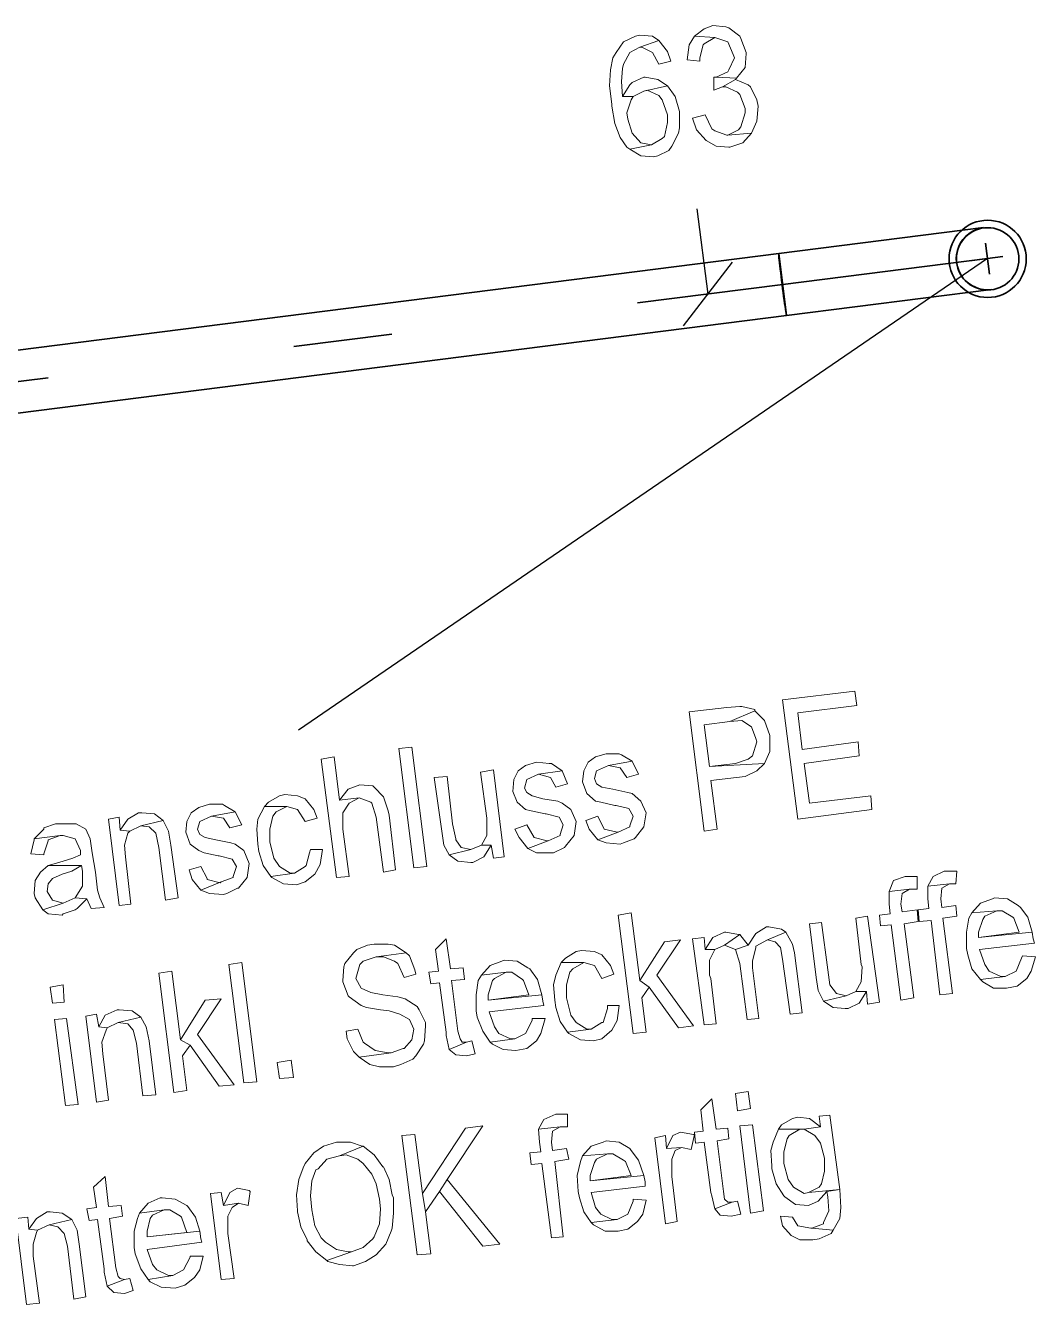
# Model space of a CAD drawing. Header units: metres. Extents: x 2713732.4 to 2713757.2, y 1226081.6 to 1226111.3.
# Drawn here: x 2713742.649 to 2713743.668, y 1226086.503 to 1226087.795 of the extents above; entities that cross this region are included whole.
import ezdxf

# ---------------------------------------------------------------- set-up
doc = ezdxf.new("R2010")
doc.units = ezdxf.units.M
doc.linetypes.add('DASHDOT', pattern=[1, 0.5, -0.25, 0, -0.25])
doc.linetypes.add('HIDDENX2', pattern=[0.75, 0.5, -0.25])
doc.layers.add('einlagen_boden_erstes_og', color=7, linetype='Continuous', true_color=0x000000)

msp = doc.modelspace()

# ---------------------------------------------------------------- linework, layer by layer
at = {"layer": 'einlagen_boden_erstes_og', "color": 7, "linetype": 'Continuous', "lineweight": 25, "extrusion": (0.000477202, 0.001815, 0.999998)}
for p, q in [((2713743.3378, 1226087.5235, -0.1534), (2713743.3269, 1226087.6095, -0.1535)), ((2713743.6201, 1226087.5593, -0.1536), (2713742.9241, 1226087.083, -0.1524)), ((2713743.3129, 1226087.4914, -0.1533), (2713743.3627, 1226087.5556, -0.1534))]:
    msp.add_line(p, q, dxfattribs=at)
at = {"layer": 'einlagen_boden_erstes_og', "color": 5, "linetype": 'Continuous', "lineweight": 35, "true_color": 0x0000ff, "extrusion": (0.000477202, 0.001815, 0.999998)}
for p, q in [((2713743.6161, 1226087.5906, -0.1536), (2713743.4093, 1226087.5643, -0.1535)), ((2713743.6082, 1226087.5885, -0.1536), (2713743.6121, 1226087.5898, -0.1536)), ((2713743.6121, 1226087.5898, -0.1536), (2713743.6161, 1226087.5906, -0.1536)), ((2713743.5929, 1226087.5752, -0.1536), (2713743.5952, 1226087.5786, -0.1536)), ((2713743.5952, 1226087.5786, -0.1536), (2713743.5979, 1226087.5817, -0.1536)), ((2713743.5979, 1226087.5817, -0.1536), (2713743.6011, 1226087.5844, -0.1536)), ((2713743.6011, 1226087.5844, -0.1536), (2713743.6045, 1226087.5867, -0.1536)), ((2713743.6045, 1226087.5867, -0.1536), (2713743.6082, 1226087.5885, -0.1536)), ((2713743.4093, 1226087.5643, -0.1535), (2713742.1714, 1226087.4072, -0.1526)), ((2713743.4093, 1226087.5643, -0.1535), (2713743.4172, 1226087.5018, -0.1534)), ((2713743.4093, 1226087.5643, -0.1535), (2713743.4172, 1226087.5018, -0.1534)), ((2713743.4094, 1226087.5619, -0.1535), (2713743.4093, 1226087.5632, -0.1535)), ((2713743.5886, 1226087.5595, -0.1536), (2713743.5889, 1226087.5636, -0.1536)), ((2713743.5889, 1226087.5636, -0.1536), (2713743.5897, 1226087.5676, -0.1536)), ((2713743.5897, 1226087.5676, -0.1536), (2713743.5911, 1226087.5715, -0.1536)), ((2713743.5911, 1226087.5715, -0.1536), (2713743.5929, 1226087.5752, -0.1536)), ((2713743.4095, 1226087.5601, -0.1535), (2713743.4094, 1226087.5619, -0.1535)), ((2713743.4097, 1226087.5578, -0.1535), (2713743.4095, 1226087.5601, -0.1535)), ((2713743.41, 1226087.5551, -0.1535), (2713743.4097, 1226087.5578, -0.1535)), ((2713743.4104, 1226087.552, -0.1535), (2713743.41, 1226087.5551, -0.1535)), ((2713743.4107, 1226087.5486, -0.1535), (2713743.4104, 1226087.552, -0.1535)), ((2713743.5889, 1226087.5554, -0.1536), (2713743.5886, 1226087.5595, -0.1536)), ((2713743.5897, 1226087.5513, -0.1535), (2713743.5889, 1226087.5554, -0.1536)), ((2713743.591, 1226087.5474, -0.1535), (2713743.5897, 1226087.5513, -0.1535)), ((2713743.4112, 1226087.545, -0.1534), (2713743.4107, 1226087.5486, -0.1535)), ((2713743.4116, 1226087.5411, -0.1534), (2713743.4112, 1226087.545, -0.1534)), ((2713743.4121, 1226087.5371, -0.1534), (2713743.4116, 1226087.5411, -0.1534)), ((2713743.4126, 1226087.533, -0.1534), (2713743.4121, 1226087.5371, -0.1534)), ((2713743.5928, 1226087.5437, -0.1535), (2713743.591, 1226087.5474, -0.1535)), ((2713743.595, 1226087.5403, -0.1535), (2713743.5928, 1226087.5437, -0.1535)), ((2713743.5977, 1226087.5372, -0.1535), (2713743.595, 1226087.5403, -0.1535)), ((2713743.6008, 1226087.5344, -0.1535), (2713743.5977, 1226087.5372, -0.1535)), ((2713743.4132, 1226087.5289, -0.1534), (2713743.4126, 1226087.533, -0.1534)), ((2713743.4137, 1226087.5249, -0.1534), (2713743.4132, 1226087.5289, -0.1534)), ((2713743.4142, 1226087.5211, -0.1534), (2713743.4137, 1226087.5249, -0.1534)), ((2713743.4172, 1226087.5018, -0.1534), (2713743.6241, 1226087.5281, -0.1535)), ((2713743.6042, 1226087.5321, -0.1535), (2713743.6008, 1226087.5344, -0.1535)), ((2713743.6079, 1226087.5303, -0.1535), (2713743.6042, 1226087.5321, -0.1535)), ((2713743.6118, 1226087.5289, -0.1535), (2713743.6079, 1226087.5303, -0.1535)), ((2713743.6159, 1226087.5281, -0.1535), (2713743.6118, 1226087.5289, -0.1535)), ((2713743.62, 1226087.5278, -0.1535), (2713743.6159, 1226087.5281, -0.1535)), ((2713743.6241, 1226087.5281, -0.1535), (2713743.62, 1226087.5278, -0.1535)), ((2713743.4147, 1226087.5174, -0.1534), (2713743.4142, 1226087.5211, -0.1534)), ((2713743.4152, 1226087.514, -0.1534), (2713743.4147, 1226087.5174, -0.1534)), ((2713743.4156, 1226087.5109, -0.1534), (2713743.4152, 1226087.514, -0.1534)), ((2713742.1793, 1226087.3447, -0.1525), (2713743.4172, 1226087.5018, -0.1534)), ((2713743.416, 1226087.5082, -0.1534), (2713743.4156, 1226087.5109, -0.1534)), ((2713743.4164, 1226087.506, -0.1534), (2713743.416, 1226087.5082, -0.1534)), ((2713743.4167, 1226087.5042, -0.1534), (2713743.4164, 1226087.506, -0.1534)), ((2713743.4169, 1226087.5029, -0.1534), (2713743.4167, 1226087.5042, -0.1534))]:
    msp.add_line(p, q, dxfattribs=at)
at = {"layer": 'einlagen_boden_erstes_og', "color": 5, "linetype": 'DASHDOT', "lineweight": 35, "true_color": 0x0000ff, "extrusion": (0.000477202, 0.001815, 0.999998)}
for p, q in [((2713743.6181, 1226087.575, -0.1536), (2713743.6221, 1226087.5437, -0.1535)), ((2713743.6201, 1226087.5593, -0.1536), (2713743.4133, 1226087.5331, -0.1534)), ((2713743.6357, 1226087.5613, -0.1536), (2713743.6045, 1226087.5573, -0.1536)), ((2713742.1753, 1226087.376, -0.1526), (2713743.4133, 1226087.5331, -0.1534))]:
    msp.add_line(p, q, dxfattribs=at)
at = {"layer": 'einlagen_boden_erstes_og', "color": 7, "lineweight": 0}
for points in [[(2713743.2688, 1226087.7849), (2713743.2644, 1226087.7838), (2713743.2525, 1226087.7783), (2713743.2449, 1226087.7675), (2713743.2416, 1226087.762), (2713743.2394, 1226087.7501), (2713743.2384, 1226087.7338), (2713743.2405, 1226087.7153), (2713743.2405, 1226087.7132), (2713743.2438, 1226087.6958), (2713743.2492, 1226087.6817), (2713743.2557, 1226087.6719), (2713743.259, 1226087.6697), (2713743.2807, 1226087.6741), (2713743.2699, 1226087.6762), (2713743.2612, 1226087.686), (2713743.2568, 1226087.7001), (2713743.2557, 1226087.7066), (2713743.2601, 1226087.7197), (2713743.2622, 1226087.7229), (2713743.2514, 1226087.7229), (2713743.2503, 1226087.7381), (2713743.2514, 1226087.7512), (2713743.2525, 1226087.7555), (2713743.259, 1226087.7675), (2713743.2688, 1226087.7729), (2713743.2883, 1226087.7794), (2713743.2818, 1226087.7838)], [(2713743.3242, 1226087.7838), (2713743.3187, 1226087.7751), (2713743.3166, 1226087.7599), (2713743.3296, 1226087.7588), (2713743.3296, 1226087.762), (2713743.3329, 1226087.7751), (2713743.3339, 1226087.7762), (2713743.3448, 1226087.7827)], [(2713743.3426, 1226087.7946), (2713743.3339, 1226087.7914), (2713743.3242, 1226087.7838), (2713743.3448, 1226087.7827), (2713743.3448, 1226087.7827), (2713743.3578, 1226087.7783), (2713743.3633, 1226087.7653), (2713743.3644, 1226087.762), (2713743.3589, 1226087.7501), (2713743.3578, 1226087.7479), (2713743.3459, 1226087.7425), (2713743.3665, 1226087.7414), (2713743.3752, 1226087.7523), (2713743.3763, 1226087.7664), (2713743.3763, 1226087.7675), (2713743.3709, 1226087.7816), (2713743.3698, 1226087.7838), (2713743.3589, 1226087.7925), (2713743.3557, 1226087.7935)], [(2713743.2883, 1226087.7794), (2713743.2688, 1226087.7729), (2713743.2709, 1226087.7729), (2713743.2818, 1226087.7675), (2713743.2883, 1226087.7555), (2713743.3003, 1226087.7588), (2713743.297, 1226087.7686)], [(2713743.2742, 1226087.7425), (2713743.2731, 1226087.7425), (2713743.2612, 1226087.7371), (2713743.259, 1226087.7349), (2713743.2514, 1226087.7229), (2713743.2622, 1226087.7229), (2713743.2731, 1226087.7284), (2713743.297, 1226087.7338), (2713743.2872, 1226087.7403)], [(2713743.297, 1226087.7338), (2713743.2731, 1226087.7284), (2713743.2764, 1226087.7295), (2713743.2883, 1226087.724), (2713743.2916, 1226087.7197), (2713743.297, 1226087.7045), (2713743.297, 1226087.6969), (2713743.2937, 1226087.6827), (2713743.2916, 1226087.6806), (2713743.2807, 1226087.6741), (2713743.259, 1226087.6697), (2713743.2699, 1226087.6632), (2713743.2829, 1226087.6621), (2713743.2872, 1226087.6632), (2713743.2981, 1226087.6686), (2713743.3014, 1226087.673), (2713743.3079, 1226087.686), (2713743.309, 1226087.6914), (2713743.309, 1226087.7066), (2713743.309, 1226087.7077), (2713743.3046, 1226087.7229)], [(2713743.3437, 1226087.7425), (2713743.3437, 1226087.7295), (2713743.3524, 1226087.7327), (2713743.3654, 1226087.7403), (2713743.3665, 1226087.7414), (2713743.3459, 1226087.7425)], [(2713743.3654, 1226087.7403), (2713743.3524, 1226087.7327), (2713743.3557, 1226087.7327), (2713743.3676, 1226087.7273), (2713743.3698, 1226087.7251), (2713743.3752, 1226087.711), (2713743.3752, 1226087.7066), (2713743.3709, 1226087.6925), (2713743.3687, 1226087.6893), (2713743.3578, 1226087.6838), (2713743.3817, 1226087.686), (2713743.3872, 1226087.698), (2713743.3883, 1226087.7132), (2713743.3872, 1226087.7197), (2713743.3806, 1226087.7327), (2713743.3785, 1226087.7349)], [(2713743.335, 1226087.7045), (2713743.322, 1226087.7012), (2713743.3263, 1226087.6893), (2713743.3361, 1226087.6784), (2713743.3459, 1226087.673), (2713743.3589, 1226087.6719), (2713743.36, 1226087.6719), (2713743.373, 1226087.6762), (2713743.3817, 1226087.686), (2713743.3578, 1226087.6838), (2713743.3567, 1226087.6838), (2713743.3448, 1226087.6882), (2713743.3415, 1226087.6904)], [(2713743.486, 1226087.1223), (2713743.4132, 1226087.1136), (2713743.4284, 1226086.993), (2713743.5034, 1226087.0028), (2713743.5023, 1226087.0169), (2713743.4404, 1226087.0093), (2713743.435, 1226087.0495), (2713743.4904, 1226087.0571), (2713743.4893, 1226087.0712), (2713743.4328, 1226087.0636), (2713743.4284, 1226087.1005), (2713743.4882, 1226087.1081)], [(2713743.3567, 1226087.106), (2713743.3187, 1226087.1016), (2713743.3339, 1226086.981), (2713743.347, 1226086.9832), (2713743.3405, 1226087.0321), (2713743.3665, 1226087.0354), (2713743.3752, 1226087.0364), (2713743.3872, 1226087.0419), (2713743.3948, 1226087.0495), (2713743.3394, 1226087.0462), (2713743.3339, 1226087.0886), (2713743.36, 1226087.0918), (2713743.385, 1226087.1027), (2713743.385, 1226087.1038), (2713743.372, 1226087.107), (2713743.3698, 1226087.107)], [(2713743.385, 1226087.1027), (2713743.36, 1226087.0918), (2713743.372, 1226087.0929), (2713743.3817, 1226087.0864), (2713743.3861, 1226087.0745), (2713743.3872, 1226087.0712), (2713743.3828, 1226087.0571), (2713743.3785, 1226087.0538), (2713743.3654, 1226087.0495), (2713743.3394, 1226087.0462), (2713743.3948, 1226087.0495), (2713743.4002, 1226087.0614), (2713743.4002, 1226087.0766), (2713743.4002, 1226087.0777), (2713743.3948, 1226087.0929), (2713743.3948, 1226087.0929)], [(2713743.0407, 1226086.9441), (2713743.0254, 1226087.0647), (2713743.0385, 1226087.0658), (2713743.0537, 1226086.9452), (2713743.0407, 1226086.9441)], [(2713743.2351, 1226087.0592), (2713743.2242, 1226087.056), (2713743.2166, 1226087.0506), (2713743.2123, 1226087.0419), (2713743.2112, 1226087.031), (2713743.2155, 1226087.0191), (2713743.2242, 1226087.0115), (2713743.2297, 1226087.0104), (2713743.2438, 1226087.0071), (2713743.2449, 1226087.0071), (2713743.2579, 1226087.0039), (2713743.2622, 1226086.9962), (2713743.259, 1226086.9865), (2713743.259, 1226086.9854), (2713743.247, 1226086.98), (2713743.2264, 1226086.9724), (2713743.2351, 1226086.9691), (2713743.2492, 1226086.968), (2713743.2525, 1226086.9691), (2713743.2633, 1226086.9734), (2713743.2644, 1226086.9745), (2713743.2731, 1226086.9854), (2713743.2753, 1226086.9995), (2713743.2699, 1226087.0115), (2713743.2612, 1226087.0191), (2713743.2568, 1226087.0201), (2713743.2416, 1226087.0234), (2713743.2307, 1226087.0256), (2713743.2253, 1226087.0288), (2713743.2231, 1226087.0343), (2713743.2253, 1226087.0419), (2713743.2253, 1226087.0419), (2713743.2373, 1226087.0473), (2713743.2612, 1226087.0516), (2713743.2503, 1226087.0582), (2713743.2481, 1226087.0592)], [(2713742.9603, 1226087.056), (2713742.9472, 1226087.0538), (2713742.9624, 1226086.9343), (2713742.9755, 1226086.9354), (2713742.969, 1226086.9832), (2713742.969, 1226086.9843), (2713742.969, 1226086.9995), (2713742.9755, 1226087.0093), (2713742.9853, 1226087.0147), (2713742.9657, 1226087.0125)], [(2713743.1645, 1226087.0506), (2713743.1536, 1226087.0473), (2713743.146, 1226087.0419), (2713743.1417, 1226087.0332), (2713743.1406, 1226087.0212), (2713743.1449, 1226087.0104), (2713743.1536, 1226087.0028), (2713743.1591, 1226087.0017), (2713743.1732, 1226086.9984), (2713743.1743, 1226086.9984), (2713743.1873, 1226086.9952), (2713743.1916, 1226086.9876), (2713743.1884, 1226086.9778), (2713743.1884, 1226086.9767), (2713743.1764, 1226086.9713), (2713743.1558, 1226086.9637), (2713743.1645, 1226086.9593), (2713743.1786, 1226086.9593), (2713743.1819, 1226086.9593), (2713743.1927, 1226086.9647), (2713743.1938, 1226086.9658), (2713743.2025, 1226086.9767), (2713743.2047, 1226086.9908), (2713743.1992, 1226087.0028), (2713743.1906, 1226087.0093), (2713743.1862, 1226087.0115), (2713743.171, 1226087.0136), (2713743.1601, 1226087.0169), (2713743.1547, 1226087.0201), (2713743.1525, 1226087.0245), (2713743.1547, 1226087.0332), (2713743.1547, 1226087.0332), (2713743.1667, 1226087.0386), (2713743.1906, 1226087.0419), (2713743.1797, 1226087.0495), (2713743.1775, 1226087.0495)], [(2713743.2612, 1226087.0516), (2713743.2373, 1226087.0473), (2713743.2492, 1226087.0451), (2713743.2557, 1226087.0354), (2713743.2677, 1226087.0386)], [(2713743.0743, 1226087.0364), (2713743.0613, 1226087.0354), (2713743.0689, 1226086.981), (2713743.0711, 1226086.9669), (2713743.0765, 1226086.9571), (2713743.0982, 1226086.9626), (2713743.0884, 1226086.9647), (2713743.083, 1226086.9724), (2713743.083, 1226086.9734), (2713743.0798, 1226086.9886)], [(2713743.121, 1226087.043), (2713743.108, 1226087.0408), (2713743.1145, 1226086.9941), (2713743.1145, 1226086.9919), (2713743.1145, 1226086.9767), (2713743.1091, 1226086.9669), (2713743.1189, 1226086.9669), (2713743.121, 1226086.9539), (2713743.1319, 1226086.955)], [(2713743.1906, 1226087.0419), (2713743.1667, 1226087.0386), (2713743.1786, 1226087.0354), (2713743.184, 1226087.0256), (2713743.196, 1226087.0288)], [(2713742.9863, 1226087.0277), (2713742.9744, 1226087.0234), (2713742.9657, 1226087.0125), (2713742.9853, 1226087.0147), (2713742.9972, 1226087.0104), (2713742.9983, 1226087.0093), (2713743.0026, 1226086.9952), (2713743.0102, 1226086.9398), (2713743.0222, 1226086.9419), (2713743.0157, 1226086.9973), (2713743.0146, 1226087.0017), (2713743.0102, 1226087.0158), (2713743.0005, 1226087.0256), (2713742.9994, 1226087.0267)], [(2713742.8343, 1226087.0082), (2713742.8234, 1226087.0049), (2713742.8158, 1226086.9995), (2713742.8115, 1226086.9908), (2713742.8104, 1226086.98), (2713742.8147, 1226086.968), (2713742.8234, 1226086.9615), (2713742.8288, 1226086.9593), (2713742.843, 1226086.9561), (2713742.844, 1226086.9561), (2713742.8571, 1226086.9528), (2713742.8614, 1226086.9452), (2713742.8582, 1226086.9354), (2713742.8582, 1226086.9343), (2713742.8462, 1226086.93), (2713742.8256, 1226086.9213), (2713742.8343, 1226086.918), (2713742.8484, 1226086.917), (2713742.8517, 1226086.918), (2713742.8625, 1226086.9235), (2713742.8636, 1226086.9235), (2713742.8723, 1226086.9343), (2713742.8745, 1226086.9485), (2713742.869, 1226086.9615), (2713742.8603, 1226086.968), (2713742.856, 1226086.9691), (2713742.8408, 1226086.9724), (2713742.8299, 1226086.9745), (2713742.8245, 1226086.9778), (2713742.8223, 1226086.9832), (2713742.8245, 1226086.9908), (2713742.8245, 1226086.9908), (2713742.8364, 1226086.9962), (2713742.8603, 1226087.0006), (2713742.8495, 1226087.0071), (2713742.8473, 1226087.0082)], [(2713742.9103, 1226087.018), (2713742.9049, 1226087.0169), (2713742.894, 1226087.0104), (2713742.8897, 1226087.006), (2713742.9125, 1226087.006), (2713742.9233, 1226087.0028), (2713742.9233, 1226087.0028), (2713742.9309, 1226086.9908), (2713742.9429, 1226086.9941), (2713742.9396, 1226087.0028), (2713742.9309, 1226087.0136), (2713742.9233, 1226087.0169)], [(2713742.743, 1226086.9952), (2713742.7322, 1226086.993), (2713742.743, 1226086.9061), (2713742.755, 1226086.9072), (2713742.7495, 1226086.955), (2713742.7485, 1226086.9669), (2713742.7517, 1226086.9789), (2713742.7539, 1226086.981), (2713742.7441, 1226086.9821)], [(2713742.7658, 1226086.9995), (2713742.7626, 1226086.9995), (2713742.7517, 1226086.993), (2713742.7441, 1226086.9821), (2713742.7539, 1226086.981), (2713742.7648, 1226086.9865), (2713742.7876, 1226086.9919), (2713742.7789, 1226086.9984)], [(2713742.8603, 1226087.0006), (2713742.8364, 1226086.9962), (2713742.8484, 1226086.9941), (2713742.8549, 1226086.9843), (2713742.8669, 1226086.9876)], [(2713742.8897, 1226087.006), (2713742.8832, 1226086.993), (2713742.8821, 1226086.9832), (2713742.8832, 1226086.968), (2713742.8842, 1226086.9604), (2713742.8886, 1226086.9463), (2713742.8962, 1226086.9354), (2713742.9201, 1226086.9387), (2713742.9157, 1226086.9387), (2713742.9049, 1226086.9452), (2713742.8994, 1226086.9539), (2713742.8951, 1226086.9702), (2713742.8951, 1226086.9832), (2713742.8984, 1226086.9962), (2713742.9016, 1226087.0006), (2713742.9125, 1226087.006)], [(2713743.2264, 1226086.9962), (2713743.2145, 1226086.9919), (2713743.2177, 1226086.9832), (2713743.2264, 1226086.9724), (2713743.247, 1226086.98), (2713743.246, 1226086.98), (2713743.2329, 1226086.9832), (2713743.2329, 1226086.9832)], [(2713742.6833, 1226086.9886), (2713742.6789, 1226086.9886), (2713742.667, 1226086.9843), (2713742.667, 1226086.9832), (2713742.6572, 1226086.9734), (2713742.6833, 1226086.9767), (2713742.6865, 1226086.9767), (2713742.6985, 1226086.9734), (2713742.7039, 1226086.9615), (2713742.7039, 1226086.9571), (2713742.6963, 1226086.9539), (2713742.6822, 1226086.9495), (2713742.6713, 1226086.9463), (2713742.705, 1226086.9463), (2713742.7061, 1226086.9408), (2713742.7061, 1226086.9256), (2713742.6985, 1226086.9137), (2713742.6985, 1226086.9137), (2713742.7104, 1226086.9126), (2713742.7148, 1226086.9028), (2713742.7278, 1226086.9039), (2713742.7235, 1226086.9137), (2713742.7213, 1226086.9213), (2713742.7191, 1226086.9398), (2713742.7159, 1226086.9593), (2713742.7137, 1226086.9734), (2713742.7094, 1226086.9832), (2713742.6996, 1226086.9886), (2713742.6974, 1226086.9886)], [(2713742.7876, 1226086.9919), (2713742.7648, 1226086.9865), (2713742.7734, 1226086.9854), (2713742.78, 1226086.9789), (2713742.7832, 1226086.9647), (2713742.7897, 1226086.9115), (2713742.8028, 1226086.9137), (2713742.7952, 1226086.9669), (2713742.793, 1226086.981)], [(2713743.1547, 1226086.9876), (2713743.1428, 1226086.9832), (2713743.1471, 1226086.9745), (2713743.1558, 1226086.9637), (2713743.1764, 1226086.9713), (2713743.1753, 1226086.9713), (2713743.1623, 1226086.9745), (2713743.1623, 1226086.9745)], [(2713742.6572, 1226086.9734), (2713742.6572, 1226086.9724), (2713742.654, 1226086.9582), (2713742.667, 1226086.9571), (2713742.667, 1226086.9582), (2713742.6713, 1226086.9713), (2713742.6713, 1226086.9724), (2713742.6833, 1226086.9767)], [(2713742.9364, 1226086.9626), (2713742.9353, 1226086.9593), (2713742.932, 1226086.9463), (2713742.9309, 1226086.9452), (2713742.9201, 1226086.9387), (2713742.8962, 1226086.9354), (2713742.8973, 1226086.9343), (2713742.9092, 1226086.9278), (2713742.9223, 1226086.9267), (2713742.9309, 1226086.93), (2713742.9407, 1226086.9376), (2713742.9462, 1226086.9474), (2713742.9483, 1226086.9626)], [(2713743.1091, 1226086.9669), (2713743.0982, 1226086.9626), (2713743.0765, 1226086.9571), (2713743.0852, 1226086.9506), (2713743.0982, 1226086.9495), (2713743.1004, 1226086.9495), (2713743.1113, 1226086.955), (2713743.1189, 1226086.9669)], [(2713742.6713, 1226086.9463), (2713742.6637, 1226086.9398), (2713742.6583, 1226086.9311), (2713742.6572, 1226086.918), (2713742.6583, 1226086.9137), (2713742.6659, 1226086.9017), (2713742.6865, 1226086.9083), (2713742.6757, 1226086.9115), (2713742.6702, 1226086.9202), (2713742.6713, 1226086.9278), (2713742.6757, 1226086.9332), (2713742.6855, 1226086.9376), (2713742.6952, 1226086.9408), (2713742.705, 1226086.9463)], [(2713742.8256, 1226086.9452), (2713742.8136, 1226086.9419), (2713742.8169, 1226086.9322), (2713742.8256, 1226086.9213), (2713742.8462, 1226086.93), (2713742.8451, 1226086.9289), (2713742.8321, 1226086.9322), (2713742.8321, 1226086.9332)], [(2713743.5382, 1226086.9354), (2713743.5371, 1226086.9354), (2713743.5251, 1226086.9311), (2713743.5208, 1226086.9202), (2713743.5414, 1226086.9224), (2713743.549, 1226086.9224), (2713743.549, 1226086.9354)], [(2713743.5773, 1226086.9408), (2713743.5762, 1226086.9408), (2713743.5653, 1226086.9354), (2713743.5599, 1226086.9256), (2713743.5816, 1226086.9278), (2713743.5881, 1226086.9278), (2713743.5892, 1226086.9408)], [(2713743.5208, 1226086.9202), (2713743.5208, 1226086.9072), (2713743.5219, 1226086.8974), (2713743.511, 1226086.8963), (2713743.5121, 1226086.8855), (2713743.5229, 1226086.8865), (2713743.5327, 1226086.8105), (2713743.5458, 1226086.8127), (2713743.536, 1226086.8876), (2713743.5501, 1226086.8898), (2713743.549, 1226086.9017), (2713743.5338, 1226086.8996), (2713743.5327, 1226086.9072), (2713743.5338, 1226086.918), (2713743.5414, 1226086.9224)], [(2713743.5599, 1226086.9256), (2713743.5599, 1226086.9126), (2713743.561, 1226086.9028), (2713743.5501, 1226086.9017), (2713743.5512, 1226086.8898), (2713743.5631, 1226086.8909), (2713743.5718, 1226086.8159), (2713743.5849, 1226086.817), (2713743.5751, 1226086.8931), (2713743.5892, 1226086.8952), (2713743.5881, 1226086.9061), (2713743.574, 1226086.9039), (2713743.5729, 1226086.9126), (2713743.574, 1226086.9235), (2713743.5816, 1226086.9278)], [(2713742.6985, 1226086.9137), (2713742.6865, 1226086.9083), (2713742.6659, 1226086.9017), (2713742.6713, 1226086.8974), (2713742.6855, 1226086.8963), (2713742.6865, 1226086.8974), (2713742.6985, 1226086.9017), (2713742.7007, 1226086.9028), (2713742.7104, 1226086.9126)], [(2713743.6272, 1226086.9137), (2713743.625, 1226086.9126), (2713743.6131, 1226086.9083), (2713743.6044, 1226086.8985), (2713743.6294, 1226086.9007), (2713743.6348, 1226086.9007), (2713743.6457, 1226086.8941), (2713743.6468, 1226086.8931), (2713743.6522, 1226086.8789), (2713743.6109, 1226086.8735), (2713743.6652, 1226086.8789), (2713743.6609, 1226086.8941), (2713743.6533, 1226086.9039), (2713743.6511, 1226086.9061), (2713743.6403, 1226086.9126)], [(2713743.2601, 1226086.8985), (2713743.247, 1226086.8963), (2713743.2622, 1226086.7768), (2713743.2753, 1226086.7779), (2713743.2709, 1226086.8127), (2713743.2785, 1226086.8235), (2713743.2688, 1226086.8301)], [(2713743.499, 1226086.8952), (2713743.4871, 1226086.8931), (2713743.4925, 1226086.8463), (2713743.4936, 1226086.8442), (2713743.4925, 1226086.829), (2713743.4871, 1226086.8192), (2713743.498, 1226086.8192), (2713743.499, 1226086.8062), (2713743.511, 1226086.8083)], [(2713743.6044, 1226086.8985), (2713743.6012, 1226086.8931), (2713743.599, 1226086.8789), (2713743.599, 1226086.8626), (2713743.6001, 1226086.8561), (2713743.6044, 1226086.842), (2713743.6131, 1226086.8311), (2713743.6381, 1226086.8344), (2713743.6337, 1226086.8344), (2713743.6218, 1226086.8398), (2713743.6174, 1226086.8463), (2713743.612, 1226086.8616), (2713743.6674, 1226086.8681), (2713743.6663, 1226086.8724), (2713743.6652, 1226086.8789), (2713743.6109, 1226086.8735), (2713743.6109, 1226086.8789), (2713743.6153, 1226086.892), (2713743.6174, 1226086.8952), (2713743.6294, 1226086.9007)], [(2713743.3557, 1226086.8789), (2713743.3546, 1226086.8789), (2713743.3426, 1226086.8735), (2713743.335, 1226086.8616), (2713743.3448, 1226086.8616), (2713743.3546, 1226086.8659), (2713743.3698, 1226086.8768), (2713743.3687, 1226086.8768)], [(2713743.3991, 1226086.8844), (2713743.3969, 1226086.8844), (2713743.3861, 1226086.8778), (2713743.3785, 1226086.8659), (2713743.3654, 1226086.8616), (2713743.3654, 1226086.8616), (2713743.3698, 1226086.8474), (2713743.3774, 1226086.7909), (2713743.3893, 1226086.792), (2713743.3828, 1226086.8431), (2713743.3828, 1226086.8496), (2713743.3861, 1226086.8637), (2713743.3861, 1226086.8648), (2713743.398, 1226086.8713), (2713743.4165, 1226086.8789), (2713743.4121, 1226086.8822)], [(2713743.4165, 1226086.8789), (2713743.398, 1226086.8713), (2713743.4056, 1226086.8692), (2713743.4111, 1226086.8637), (2713743.4132, 1226086.8518), (2713743.4208, 1226086.7964), (2713743.4328, 1226086.7975), (2713743.4252, 1226086.8583), (2713743.423, 1226086.867)], [(2713743.4523, 1226086.8887), (2713743.4404, 1226086.8876), (2713743.4469, 1226086.8333), (2713743.4491, 1226086.8203), (2713743.4545, 1226086.8094), (2713743.4773, 1226086.8148), (2713743.4675, 1226086.817), (2713743.461, 1226086.8257), (2713743.461, 1226086.8257), (2713743.4589, 1226086.8409)], [(2713743.0005, 1226086.867), (2713742.9939, 1226086.8659), (2713742.9831, 1226086.8616), (2713742.9798, 1226086.8583), (2713742.9711, 1226086.8474), (2713742.9701, 1226086.8442), (2713742.969, 1226086.8301), (2713742.969, 1226086.829), (2713742.9744, 1226086.8148), (2713742.9755, 1226086.8138), (2713742.9874, 1226086.8051), (2713742.9929, 1226086.8029), (2713743.007, 1226086.8007), (2713743.0157, 1226086.7996), (2713743.0265, 1226086.7964), (2713743.0363, 1226086.7909), (2713743.0407, 1226086.7812), (2713743.0385, 1226086.7703), (2713743.0309, 1226086.7616), (2713743.0298, 1226086.7616), (2713743.0178, 1226086.7573), (2713742.9853, 1226086.7529), (2713742.9961, 1226086.7453), (2713743.0059, 1226086.7432), (2713743.02, 1226086.7432), (2713743.0276, 1226086.7453), (2713743.0396, 1226086.7508), (2713743.0428, 1226086.754), (2713743.0504, 1226086.766), (2713743.0515, 1226086.7692), (2713743.0526, 1226086.7844), (2713743.0526, 1226086.7877), (2713743.0461, 1226086.8007), (2713743.0439, 1226086.804), (2713743.032, 1226086.8116), (2713743.0244, 1226086.8138), (2713743.0092, 1226086.8159), (2713742.9972, 1226086.8181), (2713742.9874, 1226086.8224), (2713742.982, 1226086.8322), (2713742.982, 1226086.8322), (2713742.9863, 1226086.8463), (2713742.9896, 1226086.8496), (2713743.0026, 1226086.854), (2713743.0331, 1226086.8583), (2713743.0211, 1226086.8659), (2713743.0146, 1226086.867)], [(2713743.0732, 1226086.8724), (2713743.0624, 1226086.8616), (2713743.0656, 1226086.8398), (2713743.0559, 1226086.8387), (2713743.058, 1226086.8268), (2713743.0667, 1226086.8279), (2713743.0732, 1226086.7779), (2713743.0732, 1226086.7747), (2713743.0765, 1226086.7605), (2713743.0939, 1226086.7681), (2713743.0895, 1226086.7681), (2713743.0874, 1226086.7714), (2713743.0852, 1226086.779), (2713743.0787, 1226086.8301), (2713743.0917, 1226086.8311), (2713743.0906, 1226086.8431), (2713743.0776, 1226086.842)], [(2713743.31, 1226086.8713), (2713743.2937, 1226086.8692), (2713743.2688, 1226086.8301), (2713743.2785, 1226086.8235), (2713743.3079, 1226086.7823), (2713743.3231, 1226086.7844), (2713743.2861, 1226086.8355)], [(2713743.3339, 1226086.8735), (2713743.322, 1226086.8724), (2713743.3339, 1226086.7855), (2713743.3459, 1226086.7866), (2713743.3405, 1226086.8322), (2713743.3394, 1226086.8355), (2713743.3394, 1226086.8507), (2713743.3448, 1226086.8616), (2713743.335, 1226086.8616)], [(2713743.3698, 1226086.8768), (2713743.3546, 1226086.8659), (2713743.3654, 1226086.8616), (2713743.3785, 1226086.8659)], [(2713743.0331, 1226086.8583), (2713743.0026, 1226086.854), (2713743.0102, 1226086.854), (2713743.0211, 1226086.8496), (2713743.0244, 1226086.8474), (2713743.0309, 1226086.8333), (2713743.0428, 1226086.8366), (2713743.0417, 1226086.8409), (2713743.0363, 1226086.855)], [(2713743.2101, 1226086.8605), (2713743.2047, 1226086.8594), (2713743.1938, 1226086.8529), (2713743.1895, 1226086.8485), (2713743.2123, 1226086.8485), (2713743.2231, 1226086.8453), (2713743.2231, 1226086.8453), (2713743.2307, 1226086.8322), (2713743.2427, 1226086.8366), (2713743.2394, 1226086.8453), (2713743.2307, 1226086.8561), (2713743.2231, 1226086.8594)], [(2713743.6555, 1226086.855), (2713743.6544, 1226086.8529), (2713743.6489, 1226086.8398), (2713743.6381, 1226086.8344), (2713743.6131, 1226086.8311), (2713743.6153, 1226086.829), (2713743.6261, 1226086.8224), (2713743.6392, 1226086.8224), (2713743.65, 1226086.8246), (2713743.6598, 1226086.8322), (2713743.6642, 1226086.8398), (2713743.6685, 1226086.854)], [(2713742.7963, 1226086.8398), (2713742.7832, 1226086.8377), (2713742.7984, 1226086.7171), (2713742.8115, 1226086.7193), (2713742.8071, 1226086.754), (2713742.8147, 1226086.7649), (2713742.8049, 1226086.7703)], [(2713742.869, 1226086.7269), (2713742.8538, 1226086.8463), (2713742.8669, 1226086.8485), (2713742.8821, 1226086.7279), (2713742.869, 1226086.7269)], [(2713743.1319, 1226086.8507), (2713743.1297, 1226086.8496), (2713743.1178, 1226086.8453), (2713743.1091, 1226086.8355), (2713743.1341, 1226086.8387), (2713743.1395, 1226086.8387), (2713743.1504, 1226086.8311), (2713743.1515, 1226086.8301), (2713743.1569, 1226086.8159), (2713743.1156, 1226086.8105), (2713743.1699, 1226086.8159), (2713743.1656, 1226086.8311), (2713743.158, 1226086.842), (2713743.1558, 1226086.8431), (2713743.1449, 1226086.8496)], [(2713743.1895, 1226086.8485), (2713743.184, 1226086.8355), (2713743.1819, 1226086.8257), (2713743.183, 1226086.8105), (2713743.184, 1226086.8029), (2713743.1884, 1226086.7888), (2713743.196, 1226086.7779), (2713743.2199, 1226086.7812), (2713743.2155, 1226086.7812), (2713743.2047, 1226086.7877), (2713743.1992, 1226086.7953), (2713743.1949, 1226086.8127), (2713743.1949, 1226086.8257), (2713743.1982, 1226086.8387), (2713743.2014, 1226086.842), (2713743.2123, 1226086.8485)], [(2713743.1091, 1226086.8355), (2713743.1058, 1226086.8301), (2713743.1037, 1226086.8159), (2713743.1037, 1226086.7996), (2713743.1047, 1226086.7931), (2713743.1102, 1226086.779), (2713743.1178, 1226086.7681), (2713743.1428, 1226086.7714), (2713743.1384, 1226086.7714), (2713743.1265, 1226086.7768), (2713743.1221, 1226086.7833), (2713743.1167, 1226086.7986), (2713743.1721, 1226086.8051), (2713743.171, 1226086.8094), (2713743.1699, 1226086.8159), (2713743.1156, 1226086.8105), (2713743.1156, 1226086.8159), (2713743.12, 1226086.8301), (2713743.1221, 1226086.8322), (2713743.1341, 1226086.8387)], [(2713742.6865, 1226086.8257), (2713742.6735, 1226086.8235), (2713742.6757, 1226086.8072), (2713742.6876, 1226086.8083)], [(2713743.4871, 1226086.8192), (2713743.4773, 1226086.8148), (2713743.4545, 1226086.8094), (2713743.4643, 1226086.8029), (2713743.4762, 1226086.8018), (2713743.4795, 1226086.8018), (2713743.4904, 1226086.8072), (2713743.498, 1226086.8192)], [(2713742.8462, 1226086.8116), (2713742.8299, 1226086.8105), (2713742.8049, 1226086.7703), (2713742.8147, 1226086.7649), (2713742.844, 1226086.7236), (2713742.8593, 1226086.7247), (2713742.8223, 1226086.7757)], [(2713743.2362, 1226086.8051), (2713743.2362, 1226086.8018), (2713743.2318, 1226086.7877), (2713743.2307, 1226086.7877), (2713743.2199, 1226086.7812), (2713743.196, 1226086.7779), (2713743.1971, 1226086.7768), (2713743.209, 1226086.7703), (2713743.2221, 1226086.7692), (2713743.2307, 1226086.7714), (2713743.2405, 1226086.7801), (2713743.246, 1226086.7899), (2713743.2481, 1226086.8051)], [(2713742.6898, 1226086.792), (2713742.6779, 1226086.7909), (2713742.6887, 1226086.7041), (2713742.7018, 1226086.7051)], [(2713742.7202, 1226086.7964), (2713742.7094, 1226086.7942), (2713742.7202, 1226086.7073), (2713742.7322, 1226086.7095), (2713742.7267, 1226086.7562), (2713742.7256, 1226086.7681), (2713742.73, 1226086.7801), (2713742.7311, 1226086.7823), (2713742.7224, 1226086.7833)], [(2713742.743, 1226086.8007), (2713742.7409, 1226086.8007), (2713742.7289, 1226086.7953), (2713742.7224, 1226086.7833), (2713742.7311, 1226086.7823), (2713742.7419, 1226086.7877), (2713742.7648, 1226086.7931), (2713742.7561, 1226086.7996)], [(2713742.7648, 1226086.7931), (2713742.7419, 1226086.7877), (2713742.7517, 1226086.7866), (2713742.7571, 1226086.7801), (2713742.7604, 1226086.7671), (2713742.7669, 1226086.7138), (2713742.78, 1226086.7149), (2713742.7734, 1226086.7692), (2713742.7702, 1226086.7833)], [(2713743.1601, 1226086.792), (2713743.1601, 1226086.7899), (2713743.1536, 1226086.7768), (2713743.1428, 1226086.7714), (2713743.1178, 1226086.7681), (2713743.12, 1226086.766), (2713743.1308, 1226086.7605), (2713743.1438, 1226086.7594), (2713743.1547, 1226086.7616), (2713743.1645, 1226086.7692), (2713743.1688, 1226086.7768), (2713743.1732, 1226086.792)], [(2713742.9842, 1226086.7812), (2713742.9722, 1226086.779), (2713742.9733, 1226086.7714), (2713742.9798, 1226086.7584), (2713742.9853, 1226086.7529), (2713743.0178, 1226086.7573), (2713743.0146, 1226086.7573), (2713743.0016, 1226086.7594), (2713743.0016, 1226086.7594), (2713742.9907, 1226086.7671), (2713742.9896, 1226086.7681)], [(2713743.0993, 1226086.7692), (2713743.0939, 1226086.7681), (2713743.0765, 1226086.7605), (2713743.083, 1226086.7551), (2713743.0939, 1226086.754), (2713743.1026, 1226086.7562)], [(2713742.9049, 1226086.7312), (2713742.9027, 1226086.7475), (2713742.9168, 1226086.7497), (2713742.919, 1226086.7323), (2713742.9049, 1226086.7312)], [(2713743.3415, 1226086.7106), (2713743.3307, 1226086.6997), (2713743.3329, 1226086.678), (2713743.3242, 1226086.6769), (2713743.3252, 1226086.666), (2713743.3339, 1226086.6671), (2713743.3405, 1226086.6161), (2713743.3415, 1226086.6128), (2713743.3448, 1226086.5998), (2713743.3622, 1226086.6063), (2713743.3578, 1226086.6063), (2713743.3546, 1226086.6095), (2713743.3535, 1226086.6172), (2713743.347, 1226086.6682), (2713743.3589, 1226086.6704), (2713743.3578, 1226086.6812), (2713743.3459, 1226086.6802)], [(2713743.3785, 1226086.7182), (2713743.3654, 1226086.716), (2713743.3676, 1226086.6986), (2713743.3806, 1226086.7008)], [(2713743.184, 1226086.6954), (2713743.184, 1226086.6954), (2713743.1721, 1226086.6899), (2713743.1667, 1226086.6802), (2713743.1884, 1226086.6823), (2713743.196, 1226086.6823), (2713743.196, 1226086.6954)], [(2713743.4284, 1226086.6921), (2713743.423, 1226086.691), (2713743.4121, 1226086.6845), (2713743.4089, 1226086.6802), (2713743.4306, 1226086.6802), (2713743.435, 1226086.6802), (2713743.4513, 1226086.6823), (2713743.4404, 1226086.691)], [(2713743.461, 1226086.6943), (2713743.4502, 1226086.6932), (2713743.4513, 1226086.6823), (2713743.435, 1226086.6802), (2713743.4458, 1226086.6736), (2713743.4513, 1226086.666), (2713743.4556, 1226086.6508), (2713743.4556, 1226086.6378), (2713743.4523, 1226086.6248), (2713743.4502, 1226086.6215), (2713743.4393, 1226086.6161), (2713743.4708, 1226086.6193)], [(2713743.0417, 1226086.6747), (2713743.0287, 1226086.6736), (2713743.0439, 1226086.5531), (2713743.058, 1226086.5541), (2713743.0526, 1226086.5965), (2713743.0493, 1226086.615)], [(2713743.1102, 1226086.6834), (2713743.0928, 1226086.6812), (2713743.0493, 1226086.615), (2713743.0526, 1226086.5965), (2713743.0667, 1226086.6172), (2713743.0743, 1226086.6291)], [(2713743.1667, 1226086.6802), (2713743.1677, 1226086.6671), (2713743.1688, 1226086.6573), (2713743.158, 1226086.6563), (2713743.1591, 1226086.6443), (2713743.1699, 1226086.6454), (2713743.1797, 1226086.5704), (2713743.1916, 1226086.5715), (2713743.183, 1226086.6476), (2713743.1971, 1226086.6497), (2713743.1949, 1226086.6606), (2713743.1808, 1226086.6584), (2713743.1797, 1226086.6671), (2713743.1808, 1226086.678), (2713743.1884, 1226086.6823)], [(2713743.2948, 1226086.6736), (2713743.284, 1226086.6715), (2713743.2948, 1226086.5846), (2713743.3068, 1226086.5867), (2713743.3014, 1226086.6324), (2713743.3014, 1226086.6345), (2713743.3014, 1226086.6497), (2713743.3046, 1226086.6584), (2713743.3111, 1226086.6617), (2713743.2959, 1226086.6606)], [(2713743.31, 1226086.6769), (2713743.3024, 1226086.6736), (2713743.3024, 1226086.6736), (2713743.2959, 1226086.6606), (2713743.3111, 1226086.6617), (2713743.3209, 1226086.6595), (2713743.3242, 1226086.6747), (2713743.3231, 1226086.6747)], [(2713743.3828, 1226086.6845), (2713743.3698, 1226086.6834), (2713743.3806, 1226086.5954), (2713743.3937, 1226086.5976)], [(2713743.4089, 1226086.6802), (2713743.4035, 1226086.6671), (2713743.4013, 1226086.6584), (2713743.4024, 1226086.6432), (2713743.4024, 1226086.64), (2713743.4067, 1226086.6248), (2713743.4143, 1226086.6128), (2713743.4154, 1226086.6117), (2713743.4263, 1226086.6041), (2713743.4393, 1226086.603), (2713743.4491, 1226086.6074), (2713743.4578, 1226086.6172), (2713743.4708, 1226086.6193), (2713743.4393, 1226086.6161), (2713743.435, 1226086.615), (2713743.4241, 1226086.6215), (2713743.4187, 1226086.6291), (2713743.4143, 1226086.6454), (2713743.4143, 1226086.6573), (2713743.4176, 1226086.6704), (2713743.4198, 1226086.6736), (2713743.4306, 1226086.6802)], [(2713742.9635, 1226086.6671), (2713742.9624, 1226086.6671), (2713742.9494, 1226086.6628), (2713742.9396, 1226086.6563), (2713742.9309, 1226086.6454), (2713742.9288, 1226086.641), (2713742.9244, 1226086.6291), (2713742.9223, 1226086.6139), (2713742.9233, 1226086.5976), (2713742.9233, 1226086.5965), (2713742.9266, 1226086.5813), (2713742.9331, 1226086.5683), (2713742.9331, 1226086.5672), (2713742.9418, 1226086.5563), (2713742.9527, 1226086.5476), (2713742.9777, 1226086.5563), (2713742.9744, 1226086.5563), (2713742.9624, 1226086.5585), (2713742.9516, 1226086.5661), (2713742.9472, 1226086.5704), (2713742.9407, 1226086.5824), (2713742.9375, 1226086.5987), (2713742.9364, 1226086.6128), (2713742.9375, 1226086.628), (2713742.9418, 1226086.6389), (2713742.944, 1226086.64), (2713742.9527, 1226086.6497), (2713742.9657, 1226086.653), (2713742.9896, 1226086.6628), (2713742.9885, 1226086.6628), (2713742.9766, 1226086.6671)], [(2713742.9896, 1226086.6628), (2713742.9657, 1226086.653), (2713742.9722, 1226086.6541), (2713742.9842, 1226086.6497), (2713742.9896, 1226086.6454), (2713742.9983, 1226086.6345), (2713743.0026, 1226086.6248), (2713743.0059, 1226086.6095), (2713743.007, 1226086.5998), (2713743.0059, 1226086.5846), (2713743.0005, 1226086.5715), (2713742.9994, 1226086.5694), (2713742.9896, 1226086.5607), (2713742.9777, 1226086.5563), (2713742.9527, 1226086.5476), (2713742.9538, 1226086.5465), (2713742.9657, 1226086.5433), (2713742.9787, 1226086.5422), (2713742.9798, 1226086.5422), (2713742.9918, 1226086.5465), (2713743.0026, 1226086.5531), (2713743.0026, 1226086.5531), (2713743.0124, 1226086.5639), (2713743.0178, 1226086.577), (2713743.0189, 1226086.5802), (2713743.02, 1226086.5954), (2713743.02, 1226086.6106), (2713743.0189, 1226086.6139), (2713743.0157, 1226086.6291), (2713743.0102, 1226086.6421), (2713743.0092, 1226086.6421), (2713743.0005, 1226086.6541)], [(2713743.2351, 1226086.6682), (2713743.2318, 1226086.6671), (2713743.2199, 1226086.6628), (2713743.2112, 1226086.653), (2713743.2362, 1226086.6552), (2713743.2416, 1226086.6552), (2713743.2525, 1226086.6487), (2713743.2546, 1226086.6476), (2713743.2601, 1226086.6334), (2713743.2188, 1226086.628), (2713743.2731, 1226086.6334), (2713743.2677, 1226086.6487), (2713743.2601, 1226086.6584), (2713743.259, 1226086.6606), (2713743.2481, 1226086.6671)], [(2713743.2112, 1226086.653), (2713743.209, 1226086.6476), (2713743.2058, 1226086.6334), (2713743.2068, 1226086.6172), (2713743.2079, 1226086.6106), (2713743.2123, 1226086.5965), (2713743.2199, 1226086.5857), (2713743.246, 1226086.5889), (2713743.2405, 1226086.5889), (2713743.2297, 1226086.5943), (2713743.2242, 1226086.6009), (2713743.2199, 1226086.6161), (2713743.2742, 1226086.6226), (2713743.2742, 1226086.6269), (2713743.2731, 1226086.6334), (2713743.2188, 1226086.628), (2713743.2188, 1226086.6334), (2713743.2231, 1226086.6465), (2713743.2253, 1226086.6497), (2713743.2362, 1226086.6552)], [(2713742.7289, 1226086.6324), (2713742.717, 1226086.6215), (2713742.7202, 1226086.6009), (2713742.7104, 1226086.5998), (2713742.7126, 1226086.5878), (2713742.7213, 1226086.5889), (2713742.7278, 1226086.5389), (2713742.7278, 1226086.5357), (2713742.7311, 1226086.5216), (2713742.7485, 1226086.5281), (2713742.7441, 1226086.5292), (2713742.7419, 1226086.5313), (2713742.7398, 1226086.54), (2713742.7333, 1226086.59), (2713742.7463, 1226086.5922), (2713742.7452, 1226086.603), (2713742.7322, 1226086.6019)], [(2713742.8625, 1226086.6204), (2713742.8549, 1226086.6161), (2713742.8549, 1226086.6161), (2713742.8484, 1226086.603), (2713742.8636, 1226086.6052), (2713742.8734, 1226086.603), (2713742.8755, 1226086.6172), (2713742.8745, 1226086.6182)], [(2713743.0743, 1226086.6291), (2713743.0667, 1226086.6172), (2713743.1102, 1226086.5618), (2713743.1276, 1226086.5639)], [(2713742.7865, 1226086.6106), (2713742.7843, 1226086.6106), (2713742.7724, 1226086.6052), (2713742.7637, 1226086.5954), (2713742.7886, 1226086.5987), (2713742.7941, 1226086.5987), (2713742.8049, 1226086.5922), (2713742.806, 1226086.5911), (2713742.8115, 1226086.5759), (2713742.7713, 1226086.5715), (2713742.8245, 1226086.577), (2713742.8201, 1226086.5911), (2713742.8125, 1226086.6019), (2713742.8115, 1226086.603), (2713742.7995, 1226086.6095)], [(2713742.8462, 1226086.6161), (2713742.8354, 1226086.615), (2713742.8462, 1226086.5281), (2713742.8593, 1226086.5292), (2713742.8527, 1226086.5748), (2713742.8527, 1226086.577), (2713742.8527, 1226086.5922), (2713742.8571, 1226086.6009), (2713742.8636, 1226086.6052), (2713742.8484, 1226086.603)], [(2713743.2622, 1226086.6095), (2713743.2622, 1226086.6074), (2713743.2568, 1226086.5943), (2713743.246, 1226086.5889), (2713743.2199, 1226086.5857), (2713743.2221, 1226086.5835), (2713743.234, 1226086.577), (2713743.247, 1226086.577), (2713743.2568, 1226086.5791), (2713743.2666, 1226086.5867), (2713743.272, 1226086.5943), (2713743.2753, 1226086.6085)], [(2713743.3676, 1226086.6074), (2713743.3622, 1226086.6063), (2713743.3448, 1226086.5998), (2713743.3502, 1226086.5933), (2713743.3611, 1226086.5922), (2713743.3709, 1226086.5943)], [(2713743.4708, 1226086.6193), (2713743.4578, 1226086.6172), (2713743.4589, 1226086.6117), (2713743.4599, 1226086.5976), (2713743.4545, 1226086.5857), (2713743.4545, 1226086.5846), (2713743.4426, 1226086.5802), (2713743.4643, 1226086.578), (2713743.4708, 1226086.59), (2713743.4719, 1226086.6009)], [(2713742.6735, 1226086.5965), (2713742.6702, 1226086.5965), (2713742.6594, 1226086.59), (2713742.6518, 1226086.5791), (2713742.6605, 1226086.578), (2713742.6724, 1226086.5835), (2713742.6952, 1226086.5889), (2713742.6855, 1226086.5954)], [(2713742.7637, 1226086.5954), (2713742.7615, 1226086.59), (2713742.7582, 1226086.577), (2713742.7582, 1226086.5607), (2713742.7593, 1226086.5541), (2713742.7648, 1226086.5389), (2713742.7724, 1226086.5281), (2713742.7973, 1226086.5324), (2713742.793, 1226086.5324), (2713742.781, 1226086.5379), (2713742.7767, 1226086.5433), (2713742.7713, 1226086.5585), (2713742.8267, 1226086.5661), (2713742.8256, 1226086.5694), (2713742.8245, 1226086.577), (2713742.7713, 1226086.5715), (2713742.7713, 1226086.577), (2713742.7745, 1226086.59), (2713742.7767, 1226086.5933), (2713742.7886, 1226086.5987)], [(2713742.6507, 1226086.5911), (2713742.6387, 1226086.59), (2713742.6496, 1226086.5031), (2713742.6626, 1226086.5042), (2713742.6561, 1226086.552), (2713742.6561, 1226086.5639), (2713742.6594, 1226086.5759), (2713742.6605, 1226086.578), (2713742.6518, 1226086.5791)], [(2713742.6952, 1226086.5889), (2713742.6724, 1226086.5835), (2713742.6811, 1226086.5813), (2713742.6876, 1226086.5748), (2713742.6909, 1226086.5618), (2713742.6974, 1226086.5085), (2713742.7094, 1226086.5107), (2713742.7028, 1226086.5639), (2713742.7007, 1226086.578)], [(2713743.4111, 1226086.5922), (2713743.4132, 1226086.5824), (2713743.4219, 1226086.5726), (2713743.4306, 1226086.5683), (2713743.4436, 1226086.5683), (2713743.4502, 1226086.5694), (2713743.4621, 1226086.5748), (2713743.4643, 1226086.578), (2713743.4426, 1226086.5802), (2713743.4415, 1226086.5802), (2713743.4284, 1226086.5824), (2713743.423, 1226086.5911)], [(2713742.8147, 1226086.552), (2713742.8147, 1226086.5509), (2713742.8082, 1226086.5379), (2713742.7973, 1226086.5324), (2713742.7724, 1226086.5281), (2713742.7745, 1226086.5259), (2713742.7854, 1226086.5205), (2713742.7995, 1226086.5194), (2713742.8093, 1226086.5226), (2713742.8191, 1226086.5303), (2713742.8245, 1226086.5379), (2713742.8278, 1226086.552)], [(2713742.7539, 1226086.5292), (2713742.7485, 1226086.5281), (2713742.7311, 1226086.5216), (2713742.7376, 1226086.515), (2713742.7485, 1226086.514), (2713742.7571, 1226086.5172)]]:
    msp.add_lwpolyline(points, close=True, dxfattribs=at)
at = {"layer": 'einlagen_boden_erstes_og', "color": 5, "linetype": 'Continuous', "lineweight": 35, "true_color": 0x0000ff, "extrusion": (0.000477202, 0.001815, 0.999998)}
for radius in [0.039, 0.0315]:
    msp.add_circle((2713743.3112, 1226083.1888, 3520.5086), radius, dxfattribs=at)
at = {"layer": 'einlagen_boden_erstes_og', "color": 5, "linetype": 'HIDDENX2', "lineweight": 35, "true_color": 0x0000ff, "extrusion": (0.000477202, 0.001815, 0.999998)}
msp.add_circle((2713743.3112, 1226083.1888, 3520.5086), 0.0315, dxfattribs=at)

doc.saveas('drawing.dxf')
